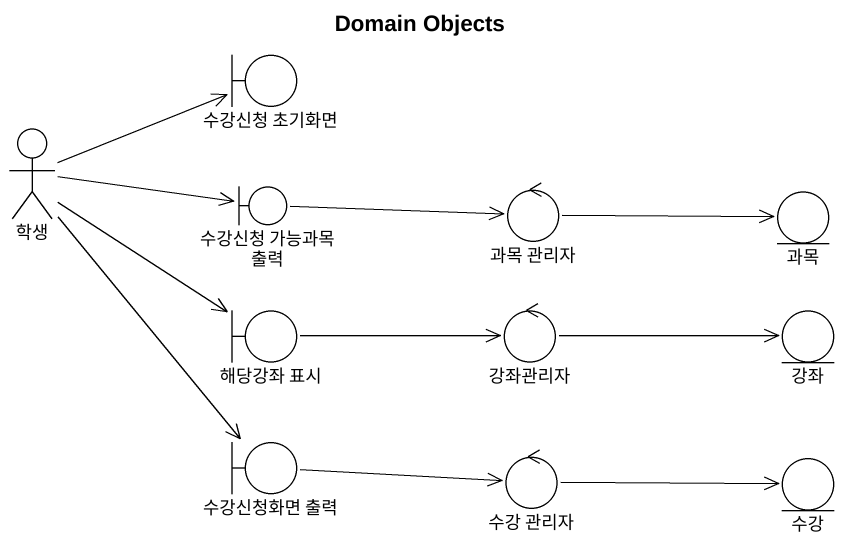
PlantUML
@startuml
title Domain Objects
boundary "수강신청 초기화면" as 수강신청_초기화면
actor 학생
boundary "수강신청 가능과목 출력" as 수강신청_가능과목_출력
control "과목 관리자" as 과목_관리자
entity 과목
boundary "해당강좌 표시" as 해당강좌_표시
control 강좌관리자
entity 강좌
boundary "수강신청화면 출력" as 수강신청화면_출력
control "수강 관리자" as 수강_관리자
entity 수강
학생 -right-> 수강신청_초기화면
학생 -right-> 수강신청_가능과목_출력
학생 --> 해당강좌_표시
학생 --> 수강신청화면_출력
수강신청_가능과목_출력 -right-> 과목_관리자
과목_관리자 -right-> 과목
해당강좌_표시 -right-> 강좌관리자
강좌관리자 -right-> 강좌
수강신청화면_출력 -right-> 수강_관리자
수강_관리자 -right-> 수강
@enduml
